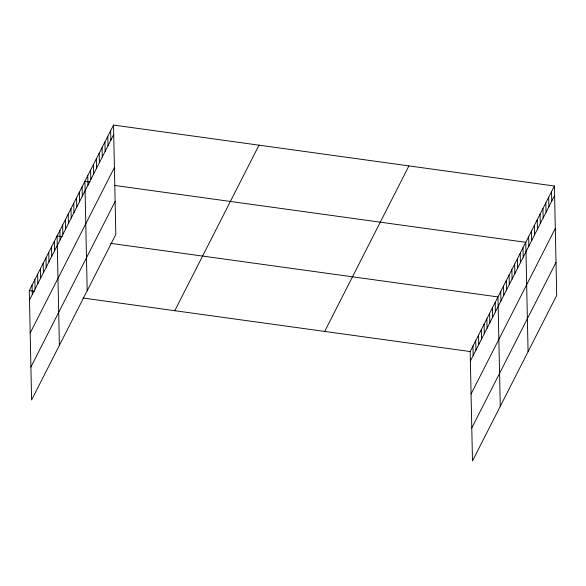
<?xml version="1.0" encoding="UTF-8"?>
<svg xmlns="http://www.w3.org/2000/svg" width="586" height="586" viewBox="0 0 586 586"><rect width="100%" height="100%" fill="white"/><g stroke="black" fill="none" stroke-linecap="round" stroke-linejoin="round"><path stroke-width="0.88" d="M113.523 125.052L115.816 234.451L31.593 399.982L29.3 290.583L113.523 125.052L554.407 186.018L556.7 295.417L472.477 460.948L470.184 351.549L554.407 186.018M29.498 300.039L113.721 134.502M30.186 333.016L114.416 167.486M30.904 366.997L115.127 201.467M174.789 310.705L259.019 145.167M324.688 331.434L408.918 165.897M470.382 361.005L554.605 195.468M471.071 393.982L555.301 228.452M471.781 427.963L556.011 262.433M90.083 182.048L84.889 181.33L87.182 290.729M114.336 185.403L525.774 242.296L528.067 351.695M62.292 236.678L57.091 235.96L59.384 345.359M110.791 243.38L497.975 296.926L500.268 406.325M29.3 290.583L34.493 291.301M82.992 298.01L470.184 351.549M551.543 191.644L551.741 201.101M548.679 197.277L548.877 206.726M545.815 202.903L546.013 212.352M542.951 208.528L543.149 217.985M540.087 214.161L540.285 223.61M537.223 219.787L537.428 229.236M534.366 225.412L534.564 234.869M531.502 231.045L531.7 240.494M528.638 236.671L528.836 246.12M522.99 247.761L523.188 257.217M520.214 253.225L520.412 262.675M517.431 258.69L517.628 268.139M514.655 264.147L514.852 273.603M511.871 269.611L512.076 279.068M509.095 275.076L509.293 284.525M506.319 280.54L506.516 289.989M503.535 285.997L503.733 295.454M500.759 291.462L500.957 300.918M495.199 302.383L495.397 311.84M492.416 307.848L492.614 317.304M489.64 313.312L489.837 322.769M486.856 318.777L487.061 328.226M484.08 324.234L484.278 333.69M481.304 329.698L481.502 339.155M478.52 335.163L478.718 344.612M475.744 340.627L475.942 350.076M472.961 346.084L473.158 355.541M110.659 130.678L110.857 140.135M107.795 136.311L108 145.76M104.938 141.937L105.136 151.386M102.074 147.562L102.272 157.019M99.21 153.195L99.408 162.644M96.346 158.821L96.544 168.27M93.482 164.446L93.679 173.903M90.618 170.079L90.815 179.528M87.754 175.705L87.951 185.154M82.106 186.795L82.311 196.251M79.33 192.259L79.528 201.709M76.554 197.724L76.751 207.173M73.77 203.181L73.968 212.637M70.994 208.645L71.192 218.102M68.21 214.11L68.408 223.559M65.434 219.574L65.632 229.023M62.651 225.031L62.849 234.488M59.875 230.496L60.072 239.952M54.315 241.417L54.513 250.874M51.539 246.882L51.736 256.338M48.755 252.346L48.953 261.796M45.979 257.811L46.177 267.26M43.196 263.268L43.393 272.724M40.419 268.732L40.617 278.189M37.636 274.197L37.834 283.646M34.86 279.661L35.057 289.11M32.076 285.118L32.274 294.575"/></g></svg>
